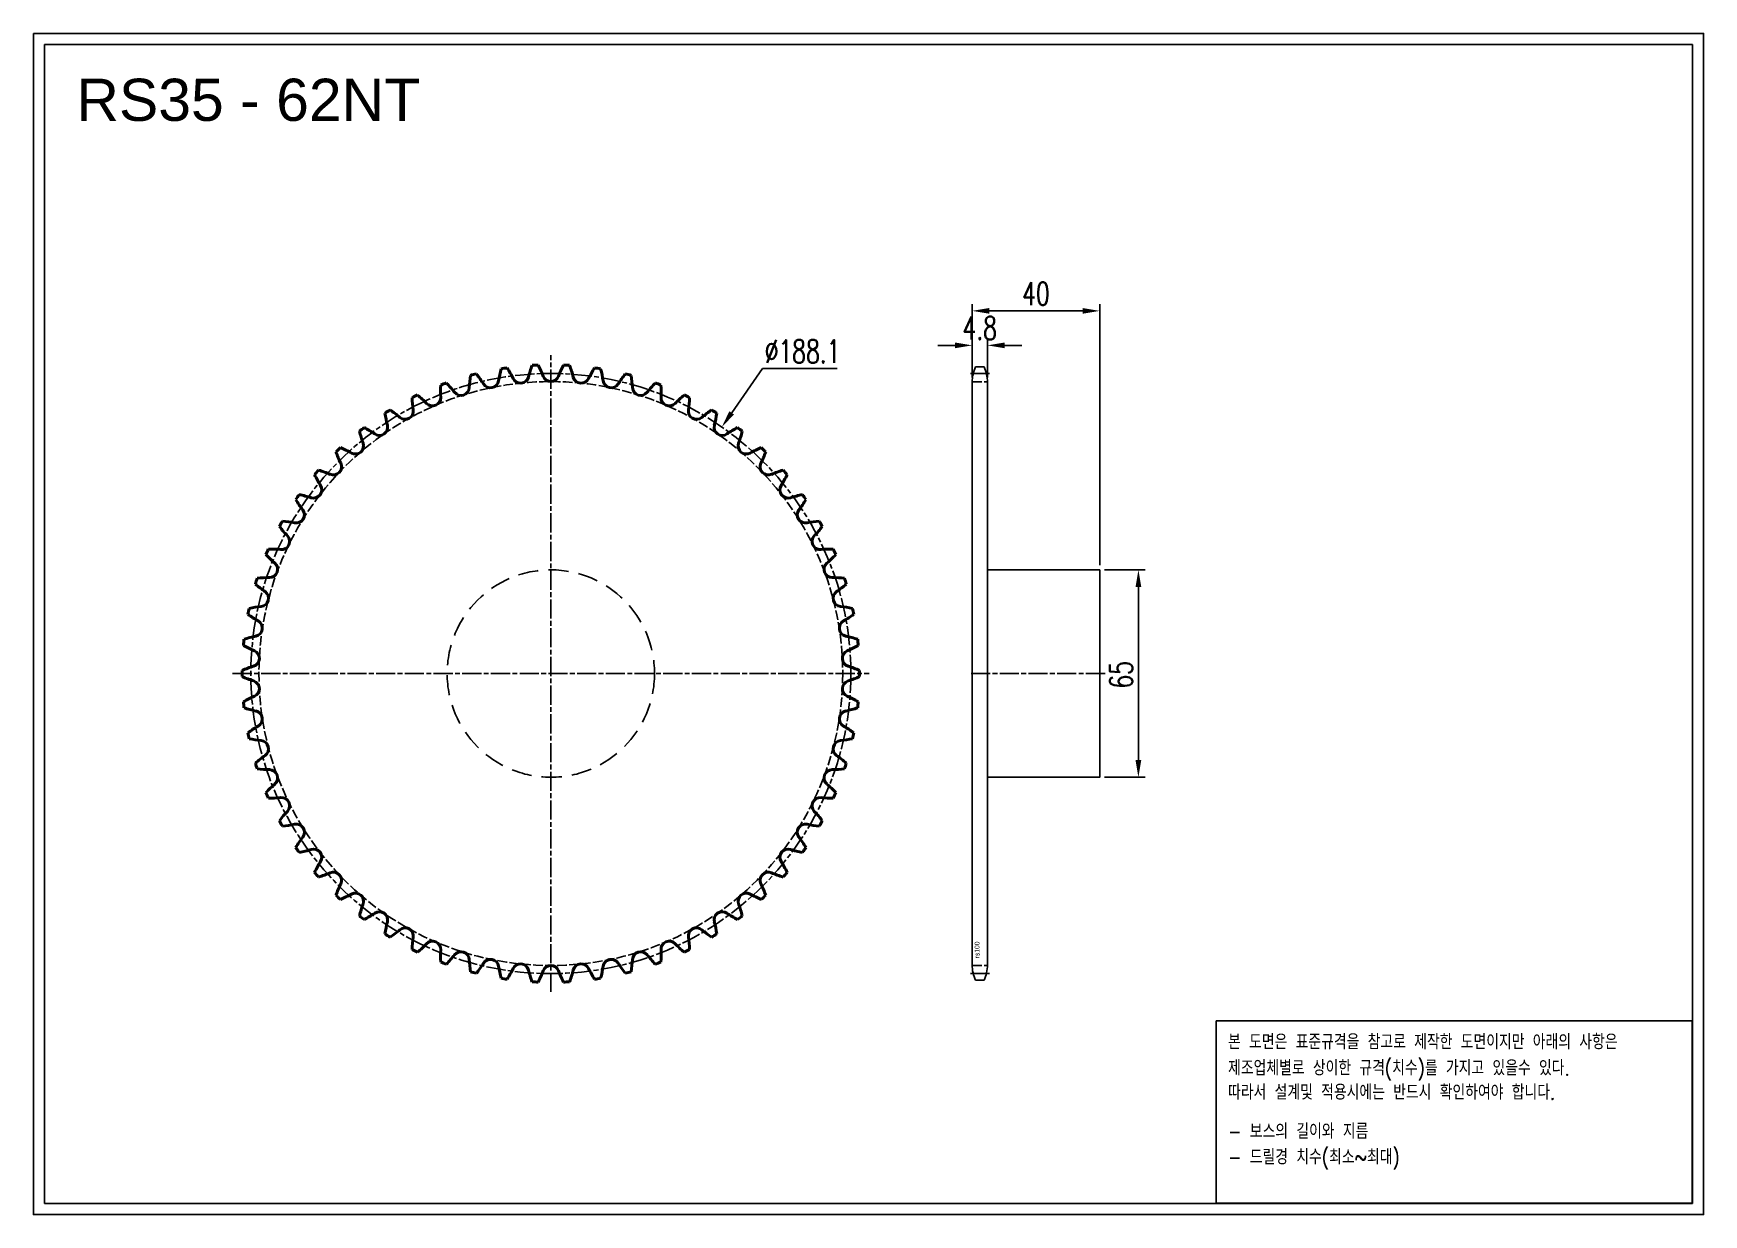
# Model space of a CAD drawing. Header units: millimetres. Extents: x -43772 to -43249, y 2587 to 2957.
import ezdxf

# ---------------------------------------------------------------- set-up
doc = ezdxf.new("R2010")
doc.units = ezdxf.units.MM
for name, pattern in [('AM_ISO02W050', [7.5, 6, -1.5]), ('AM_ISO02W050x2', [3.75, 3, -0.75]), ('AM_ISO08W050', [18, 12, -1.5, 3, -1.5]), ('AM_ISO08W050x2', [9, 6, -0.75, 1.5, -0.75]), ('HIDDEN', [9.525, 6.35, -3.175])]:
    doc.linetypes.add(name, pattern=pattern)
for name, color, linetype, lineweight in [('AM_0N', 7, 'Continuous', 50), ('AM_3N', 6, 'AM_ISO02W050', 25), ('AM_7', 4, 'AM_ISO08W050', 25), ('AM_7N', 4, 'AM_ISO08W050', 25)]:
    doc.layers.add(name, color=color, linetype=linetype, lineweight=lineweight)
doc.layers.add('HL', color=2, linetype='HIDDEN')
doc.layers.add('S-DIM', color=7, linetype='Continuous')
doc.styles.add('HAN', font='ROMANS.shx', dxfattribs={"width": 0.7, "bigfont": 'whgtxt.shx'})
doc.styles.add('HSG', font='SIMPLEX.shx', dxfattribs={"width": 0.7, "bigfont": 'HSG.shx'})
doc.styles.get("Standard").update_dxf_attribs({"font": 'arial.ttf'})
doc.dimstyles.new('APP16', dxfattribs={"dimscale": 3, "dimtxt": 2.4, "dimasz": 1.8, "dimexe": 0.7, "dimexo": 0.5, "dimgap": 0.6, "dimtad": 1, "dimtoh": 1, "dimdec": 1, "dimrnd": 0.01, "dimzin": 9, "dimdsep": 46, "dimtxsty": 'HSG', "dimcen": 0, "dimclrd": 1, "dimclre": 1, "dimclrt": 256, "dimazin": 2, "dimtp": 1, "dimtm": 1, "dimtfac": 0.5, "dimtdec": 1, "dimtofl": 0, "dimtmove": 0, "dimatfit": 3, "dimfxl": 0, "dimtvp": 1, "dimtolj": 2, "dimlwd": -1, "dimlwe": -1, "dimarcsym": 0})

# ---------------------------------------------------------------- blocks, each defined once
blk = doc.blocks.new('*D1')
at = {"layer": 'Defpoints', "color": 0, "transparency": 16777216}
for p in [(-43438.17, 2788.91), (-43438.17, 2723.91), (-43426.06, 2723.91)]:
    blk.add_point(p, dxfattribs=at)
at = {"layer": 'S-DIM', "color": 1, "transparency": 16777216}
for p, q in [((-43436.67, 2788.91), (-43423.96, 2788.91)), ((-43426.06, 2783.51), (-43426.06, 2729.31)), ((-43436.67, 2723.91), (-43423.96, 2723.91))]:
    blk.add_line(p, q, dxfattribs=at)
for points in [[(-43426.96, 2783.51), (-43425.16, 2783.51), (-43426.06, 2788.91)], [(-43426.96, 2729.31), (-43425.16, 2729.31), (-43426.06, 2723.91)]]:
    blk.add_solid(points, dxfattribs=at)
at = {"layer": 'S-DIM', "transparency": 16777216, "insert": (-43431.46, 2756.02), "char_height": 7.2, "attachment_point": 5, "rotation": 90, "style": 'HSG'}
blk.add_mtext('\\A2;65', dxfattribs=at)
blk = doc.blocks.new('*D2')
at = {"layer": 'Defpoints', "color": 0, "transparency": 16777216}
for p in [(-43473.37, 2859.26), (-43478.17, 2847.71), (-43473.37, 2847.71)]:
    blk.add_point(p, dxfattribs=at)
at = {"layer": 'S-DIM', "color": 1, "transparency": 16777216}
for p, q in [((-43483.57, 2859.26), (-43488.97, 2859.26)), ((-43478.17, 2849.21), (-43478.17, 2861.36)), ((-43473.37, 2849.21), (-43473.37, 2861.36)), ((-43467.97, 2859.26), (-43462.57, 2859.26))]:
    blk.add_line(p, q, dxfattribs=at)
for points in [[(-43483.57, 2860.16), (-43483.57, 2858.36), (-43478.17, 2859.26)], [(-43467.97, 2860.16), (-43467.97, 2858.36), (-43473.37, 2859.26)]]:
    blk.add_solid(points, dxfattribs=at)
at = {"layer": 'S-DIM', "transparency": 16777216, "insert": (-43475.77, 2864.66), "char_height": 7.2, "attachment_point": 5, "style": 'HSG'}
blk.add_mtext('\\A2;4.8', dxfattribs=at)
blk = doc.blocks.new('*D3')
at = {"layer": 'Defpoints', "color": 0, "transparency": 16777216}
for p in [(-43438.17, 2870.06), (-43478.17, 2847.71), (-43438.17, 2788.91)]:
    blk.add_point(p, dxfattribs=at)
at = {"layer": 'S-DIM', "color": 1, "transparency": 16777216}
for p, q in [((-43478.17, 2849.21), (-43478.17, 2872.16)), ((-43472.77, 2870.06), (-43443.57, 2870.06)), ((-43438.17, 2790.41), (-43438.17, 2872.16))]:
    blk.add_line(p, q, dxfattribs=at)
for points in [[(-43472.77, 2870.96), (-43472.77, 2869.16), (-43478.17, 2870.06)], [(-43443.57, 2870.96), (-43443.57, 2869.16), (-43438.17, 2870.06)]]:
    blk.add_solid(points, dxfattribs=at)
at = {"layer": 'S-DIM', "transparency": 16777216, "insert": (-43458.17, 2875.46), "char_height": 7.2, "attachment_point": 5, "style": 'HSG'}
blk.add_mtext('\\A2;40', dxfattribs=at)
blk = doc.blocks.new('*D4')
at = {"layer": 'Defpoints', "color": 0, "transparency": 16777216}
for p in [(-43556.62, 2833.67), (-43663.81, 2679.15)]:
    blk.add_point(p, dxfattribs=at)
at = {"layer": 'S-DIM', "color": 1, "transparency": 16777216}
for p, q in [((-43543.92, 2851.97), (-43553.54, 2838.1)), ((-43520.52, 2851.97), (-43543.92, 2851.97))]:
    blk.add_line(p, q, dxfattribs=at)
blk.add_solid([(-43554.28, 2838.62), (-43552.8, 2837.59), (-43556.62, 2833.67)], dxfattribs=at)
at = {"layer": 'S-DIM', "transparency": 16777216, "insert": (-43531.32, 2857.37), "char_height": 7.2, "attachment_point": 5, "style": 'HSG'}
blk.add_mtext('\\A2;∅188.1', dxfattribs=at)
blk = doc.blocks.new('notice1')
at = {"color": 4}
blk.add_lwpolyline([(-22142.12, 1735.9), (-22053.8, 1735.9), (-22053.8, 1702.07), (-22142.12, 1702.07)], close=True, dxfattribs=at)
at = {"color": 4, "style": 'HAN', "width": 0.8}
for s, p in [('본 도면은 표준규격을 참고로 제작한 도면이지만 아래의 사항은', (-22139.9, 1730.62)), ('제조업체별로 상이한 규격(치수)를 가지고 있을수 있다.', (-22139.9, 1725.78)), ('따라서 설계및 적용시에는 반드시 확인하여야 합니다.', (-22139.9, 1721.28)), ('- 보스의 길이와 지름', (-22139.9, 1714.03)), ('- 드릴경 치수(최소~최대)', (-22139.9, 1709.27))]:
    blk.add_text(s, height=2.7949, dxfattribs=at).set_placement(p)

msp = doc.modelspace()

# ---------------------------------------------------------------- linework, layer by layer
for p, q in [((-43474.44, 2852.51), (-43477.1, 2852.51)), ((-43478.17, 2847.71), (-43478.17, 2665.1)), ((-43473.37, 2847.71), (-43473.37, 2665.1)), ((-43474.44, 2660.3), (-43477.1, 2660.3))]:
    msp.add_line(p, q)
for points in [[(-43772.4, 2957.01), (-43248.91, 2957.01), (-43248.91, 2586.87), (-43772.4, 2586.87)], [(-43768.87, 2953.49), (-43252.43, 2953.49), (-43252.43, 2590.39), (-43768.87, 2590.39)]]:
    msp.add_lwpolyline(points, close=True)
msp.add_lwpolyline([(-43473.37, 2788.91), (-43438.17, 2788.91), (-43438.17, 2723.91), (-43473.37, 2723.91)])
for centre, start, end in [((-43466.87, 2847.71), 154.8633, 180), ((-43484.67, 2847.71), 0, 25.1367), ((-43466.87, 2665.1), 180, 205.1367), ((-43484.67, 2665.1), 334.8633, 0)]:
    msp.add_arc(centre, 11.3, start, end)
at = {"layer": 'AM_0N'}
for centre, radius, start, end in [((-43610.22, 2756.41), 96.77, 92.3351, 93.4713), ((-43649.1, 2835.75), 39.01, 20.7258, 26.3981), ((-43571.33, 2835.75), 39.01, 153.6019, 159.2742), ((-43610.22, 2756.41), 96.77, 86.5287, 87.6649), ((-43596.86, 2843.75), 39.01, 171.0213, 176.6935), ((-43610.22, 2756.41), 96.77, 103.9481, 105.0842), ((-43664.28, 2826.29), 39.01, 32.3387, 38.011), ((-43629.15, 2848.54), 2.57, 212.3387, 350.8871), ((-43588.09, 2841.95), 39.01, 165.2148, 170.8871), ((-43610.22, 2756.41), 96.77, 98.1416, 99.2778), ((-43656.93, 2831.41), 39.01, 26.5323, 32.2045), ((-43619.73, 2849.98), 2.57, 206.5323, 345.0806), ((-43579.55, 2839.27), 39.01, 159.4084, 165.0806), ((-43610.22, 2850.46), 2.57, 200.7258, 339.2742), ((-43640.88, 2839.27), 39.01, 14.9194, 20.5916), ((-43600.7, 2849.98), 2.57, 194.9194, 333.4677), ((-43563.5, 2831.41), 39.01, 147.7955, 153.4677), ((-43610.22, 2756.41), 96.77, 80.7222, 81.8584), ((-43632.34, 2841.95), 39.01, 9.1129, 14.7852), ((-43591.28, 2848.54), 2.57, 189.1129, 327.6613), ((-43556.15, 2826.29), 39.01, 141.989, 147.6613), ((-43610.22, 2756.41), 96.77, 74.9158, 76.0519), ((-43623.57, 2843.75), 39.01, 3.3065, 8.9787), ((-43610.22, 2756.41), 96.77, 115.561, 116.6971), ((-43614.72, 2844.65), 39.01, 182.6342, 188.3065), ((-43677.24, 2813.98), 39.01, 43.9516, 49.6239), ((-43647.31, 2842.84), 2.57, 223.9516, 2.5), ((-43605.77, 2844.65), 39.01, 176.8278, 182.5), ((-43610.22, 2756.41), 96.77, 109.7545, 110.8907), ((-43671.07, 2820.47), 39.01, 38.1452, 43.8174), ((-43638.37, 2846.15), 2.57, 218.1452, 356.6935), ((-43582.06, 2846.15), 2.57, 183.3065, 321.8548), ((-43549.36, 2820.47), 39.01, 136.1826, 141.8548), ((-43610.22, 2756.41), 96.77, 69.1093, 70.2455), ((-43614.66, 2844.65), 39.01, 357.5, 3.1722), ((-43573.12, 2842.84), 2.57, 177.5, 316.0484), ((-43543.19, 2813.98), 39.01, 130.3761, 136.0484), ((-43610.22, 2756.41), 96.77, 63.3029, 64.439), ((-43605.71, 2844.65), 39.01, 351.6935, 357.3658), ((-43610.22, 2756.41), 96.77, 121.3674, 122.5036), ((-43623.62, 2843.74), 39.01, 188.4407, 194.1129), ((-43682.72, 2806.91), 39.01, 49.7581, 55.4303), ((-43655.86, 2838.64), 2.57, 229.7581, 8.3065), ((-43564.57, 2838.64), 2.57, 171.6935, 310.2419), ((-43537.71, 2806.91), 39.01, 124.5697, 130.2419), ((-43610.22, 2756.41), 96.77, 57.4964, 58.6326), ((-43596.81, 2843.74), 39.01, 345.8871, 351.5593), ((-43610.22, 2756.41), 96.77, 127.1739, 128.31), ((-43632.39, 2841.94), 39.01, 194.2471, 199.9194), ((-43687.46, 2799.31), 39.01, 55.5645, 61.2368), ((-43663.95, 2833.6), 2.57, 235.5645, 14.1129), ((-43556.48, 2833.6), 2.57, 165.8871, 304.4355), ((-43532.97, 2799.31), 39.01, 118.7632, 124.4355), ((-43610.22, 2756.41), 96.77, 51.69, 52.8261), ((-43588.04, 2841.94), 39.01, 340.0806, 345.7529), ((-43610.22, 2756.41), 96.77, 132.9803, 134.1165), ((-43691.4, 2791.28), 39.01, 61.371, 67.0432), ((-43671.48, 2827.77), 2.57, 241.371, 19.9194), ((-43548.95, 2827.77), 2.57, 160.0806, 298.629), ((-43529.03, 2791.28), 39.01, 112.9568, 118.629), ((-43610.22, 2756.41), 96.77, 45.8835, 47.0197), ((-43678.39, 2821.21), 2.57, 247.1774, 25.7258), ((-43640.93, 2839.26), 39.01, 200.0536, 205.7258), ((-43542.05, 2821.21), 2.57, 154.2742, 292.8226), ((-43579.5, 2839.26), 39.01, 334.2742, 339.9464), ((-43610.22, 2756.41), 96.77, 138.7868, 139.9229), ((-43649.15, 2835.72), 39.01, 205.86, 211.5323), ((-43694.51, 2782.88), 39.01, 67.1774, 72.8497), ((-43525.92, 2782.88), 39.01, 107.1503, 112.8226), ((-43571.28, 2835.72), 39.01, 328.4677, 334.14), ((-43610.22, 2756.41), 96.77, 40.0771, 41.2132), ((-43610.22, 2756.41), 96.77, 144.5932, 145.7294), ((-43696.76, 2774.22), 39.01, 72.9839, 78.6561), ((-43684.59, 2813.98), 2.57, 252.9839, 31.5323), ((-43535.84, 2813.98), 2.57, 148.4677, 287.0161), ((-43523.67, 2774.22), 39.01, 101.3439, 107.0161), ((-43610.22, 2756.41), 96.77, 34.2706, 35.4068), ((-43690.03, 2806.16), 2.57, 258.7903, 37.3387), ((-43656.98, 2831.38), 39.01, 211.6665, 217.3387), ((-43530.4, 2806.16), 2.57, 142.6613, 281.2097), ((-43563.45, 2831.38), 39.01, 322.6613, 328.3335), ((-43610.22, 2756.41), 96.77, 150.3997, 151.5358), ((-43664.32, 2826.26), 39.01, 217.4729, 223.1452), ((-43698.12, 2765.37), 39.01, 78.7903, 84.4626), ((-43522.31, 2765.37), 39.01, 95.5374, 101.2097), ((-43556.11, 2826.26), 39.01, 316.8548, 322.5271), ((-43610.22, 2756.41), 96.77, 28.4642, 29.6003), ((-43610.22, 2756.41), 96.77, 156.2061, 157.3423), ((-43698.57, 2756.43), 39.01, 84.5968, 90.269), ((-43694.66, 2797.83), 2.57, 264.5968, 43.1452), ((-43525.77, 2797.83), 2.57, 136.8548, 275.4032), ((-43521.86, 2756.43), 39.01, 89.731, 95.4032), ((-43610.22, 2756.41), 96.77, 22.6577, 23.7939), ((-43671.11, 2820.43), 39.01, 223.2794, 228.9516), ((-43698.42, 2789.07), 2.57, 270.4032, 48.9516), ((-43522.02, 2789.07), 2.57, 131.0484, 269.5968), ((-43549.32, 2820.43), 39.01, 311.0484, 316.7206), ((-43610.22, 2756.41), 96.77, 162.0126, 163.1487), ((-43698.12, 2747.49), 39.01, 90.4032, 96.0755), ((-43522.31, 2747.49), 39.01, 83.9245, 89.5968), ((-43610.22, 2756.41), 96.77, 16.8513, 17.9874), ((-43677.27, 2813.94), 39.01, 229.0858, 234.7581), ((-43701.27, 2779.98), 2.57, 276.2097, 54.7581), ((-43519.16, 2779.98), 2.57, 125.2419, 263.7903), ((-43543.16, 2813.94), 39.01, 305.2419, 310.9142), ((-43610.22, 2756.41), 96.77, 167.819, 168.9552), ((-43682.75, 2806.86), 39.01, 234.8923, 240.5645), ((-43696.77, 2738.65), 39.01, 96.2097, 101.8819), ((-43523.66, 2738.65), 39.01, 78.1181, 83.7903), ((-43537.68, 2806.86), 39.01, 299.4355, 305.1077), ((-43610.22, 2756.41), 96.77, 11.0448, 12.181), ((-43703.19, 2770.65), 2.57, 282.0161, 60.5645), ((-43517.25, 2770.65), 2.57, 119.4355, 257.9839), ((-43610.22, 2756.41), 96.77, 173.6255, 174.7616), ((-43687.48, 2799.27), 39.01, 240.6987, 246.371), ((-43694.53, 2729.98), 39.01, 102.0161, 107.6884), ((-43525.9, 2729.98), 39.01, 72.3116, 77.9839), ((-43532.95, 2799.27), 39.01, 293.629, 299.3013), ((-43610.22, 2756.41), 96.77, 5.2384, 6.3745), ((-43704.15, 2761.17), 2.57, 287.8226, 66.371), ((-43516.28, 2761.17), 2.57, 113.629, 252.1774), ((-43691.42, 2721.59), 39.01, 107.8226, 113.4948), ((-43610.22, 2756.41), 96.77, 179.4319, 180.5681), ((-43691.42, 2791.23), 39.01, 246.5052, 252.1774), ((-43704.15, 2751.64), 2.57, 293.629, 72.1774), ((-43516.28, 2751.64), 2.57, 107.8226, 246.371), ((-43529.01, 2721.59), 39.01, 66.5052, 72.1774), ((-43529.01, 2791.23), 39.01, 287.8226, 293.4948), ((-43610.22, 2756.41), 96.77, 359.4319, 0.5681), ((-43687.48, 2713.55), 39.01, 113.629, 119.3013), ((-43532.95, 2713.55), 39.01, 60.6987, 66.371), ((-43610.22, 2756.41), 96.77, 185.2384, 186.3745), ((-43694.53, 2782.83), 39.01, 252.3116, 257.9839), ((-43703.19, 2742.17), 2.57, 299.4355, 77.9839), ((-43517.25, 2742.17), 2.57, 102.0161, 240.5645), ((-43525.9, 2782.83), 39.01, 282.0161, 287.6884), ((-43610.22, 2756.41), 96.77, 353.6255, 354.7616), ((-43682.75, 2705.95), 39.01, 119.4355, 125.1077), ((-43610.22, 2756.41), 96.77, 191.0448, 192.181), ((-43537.68, 2705.95), 39.01, 54.8923, 60.5645), ((-43610.22, 2756.41), 96.77, 347.819, 348.9552), ((-43696.77, 2774.17), 39.01, 258.1181, 263.7903), ((-43701.27, 2732.83), 2.57, 305.2419, 83.7903), ((-43519.16, 2732.83), 2.57, 96.2097, 234.7581), ((-43523.66, 2774.17), 39.01, 276.2097, 281.8819), ((-43677.27, 2698.87), 39.01, 125.2419, 130.9142), ((-43610.22, 2756.41), 96.77, 196.8513, 197.9874), ((-43543.16, 2698.87), 39.01, 49.0858, 54.7581), ((-43610.22, 2756.41), 96.77, 342.0126, 343.1487), ((-43698.12, 2765.32), 39.01, 263.9245, 269.5968), ((-43698.42, 2723.74), 2.57, 311.0484, 89.5968), ((-43522.02, 2723.74), 2.57, 90.4032, 228.9516), ((-43522.31, 2765.32), 39.01, 270.4032, 276.0755), ((-43671.11, 2692.38), 39.01, 131.0484, 136.7206), ((-43610.22, 2756.41), 96.77, 202.6577, 203.7939), ((-43698.57, 2756.38), 39.01, 269.731, 275.4032), ((-43694.66, 2714.99), 2.57, 316.8548, 95.4032), ((-43525.77, 2714.99), 2.57, 84.5968, 223.1452), ((-43521.86, 2756.38), 39.01, 264.5968, 270.269), ((-43549.32, 2692.38), 39.01, 43.2794, 48.9516), ((-43610.22, 2756.41), 96.77, 336.2061, 337.3423), ((-43664.32, 2686.55), 39.01, 136.8548, 142.5271), ((-43556.11, 2686.55), 39.01, 37.4729, 43.1452), ((-43610.22, 2756.41), 96.77, 208.4642, 209.6003), ((-43698.12, 2747.44), 39.01, 275.5374, 281.2097), ((-43690.03, 2706.66), 2.57, 322.6613, 101.2097), ((-43530.4, 2706.66), 2.57, 78.7903, 217.3387), ((-43522.31, 2747.44), 39.01, 258.7903, 264.4626), ((-43610.22, 2756.41), 96.77, 330.3997, 331.5358), ((-43656.98, 2681.44), 39.01, 142.6613, 148.3335), ((-43610.22, 2756.41), 96.77, 214.2706, 215.4068), ((-43696.76, 2738.6), 39.01, 281.3439, 287.0161), ((-43684.59, 2698.84), 2.57, 328.4677, 107.0161), ((-43535.84, 2698.84), 2.57, 72.9839, 211.5323), ((-43523.67, 2738.6), 39.01, 252.9839, 258.6561), ((-43563.45, 2681.44), 39.01, 31.6665, 37.3387), ((-43610.22, 2756.41), 96.77, 324.5932, 325.7294), ((-43649.15, 2677.09), 39.01, 148.4677, 154.14), ((-43571.28, 2677.09), 39.01, 25.86, 31.5323), ((-43610.22, 2756.41), 96.77, 220.0771, 221.2132), ((-43694.51, 2729.93), 39.01, 287.1503, 292.8226), ((-43678.39, 2691.61), 2.57, 334.2742, 112.8226), ((-43542.05, 2691.61), 2.57, 67.1774, 205.7258), ((-43525.92, 2729.93), 39.01, 247.1774, 252.8497), ((-43610.22, 2756.41), 96.77, 318.7868, 319.9229), ((-43640.93, 2673.56), 39.01, 154.2742, 159.9464), ((-43610.22, 2756.41), 96.77, 225.8835, 227.0197), ((-43691.4, 2721.54), 39.01, 292.9568, 298.629), ((-43671.48, 2685.04), 2.57, 340.0806, 118.629), ((-43548.95, 2685.04), 2.57, 61.371, 199.9194), ((-43529.03, 2721.54), 39.01, 241.371, 247.0432), ((-43579.5, 2673.56), 39.01, 20.0536, 25.7258), ((-43610.22, 2756.41), 96.77, 312.9803, 314.1165), ((-43632.39, 2670.88), 39.01, 160.0806, 165.7529), ((-43610.22, 2756.41), 96.77, 231.69, 232.8261), ((-43687.46, 2713.5), 39.01, 298.7632, 304.4355), ((-43663.95, 2679.21), 2.57, 345.8871, 124.4355), ((-43556.48, 2679.21), 2.57, 55.5645, 194.1129), ((-43532.97, 2713.5), 39.01, 235.5645, 241.2368), ((-43610.22, 2756.41), 96.77, 307.1739, 308.31), ((-43588.04, 2670.88), 39.01, 14.2471, 19.9194), ((-43623.62, 2669.07), 39.01, 165.8871, 171.5593), ((-43682.72, 2705.91), 39.01, 304.5697, 310.2419), ((-43655.86, 2674.17), 2.57, 351.6935, 130.2419), ((-43564.57, 2674.17), 2.57, 49.7581, 188.3065), ((-43537.71, 2705.91), 39.01, 229.7581, 235.4303), ((-43596.81, 2669.07), 39.01, 8.4407, 14.1129), ((-43610.22, 2756.41), 96.77, 237.4964, 238.6326), ((-43614.72, 2668.16), 39.01, 171.6935, 177.3658), ((-43610.22, 2756.41), 96.77, 243.3029, 244.439), ((-43677.24, 2698.83), 39.01, 310.3761, 316.0484), ((-43647.31, 2669.98), 2.57, 357.5, 136.0484), ((-43605.77, 2668.16), 39.01, 177.5, 183.1722), ((-43614.66, 2668.16), 39.01, 356.8278, 2.5), ((-43573.12, 2669.98), 2.57, 43.9516, 182.5), ((-43543.19, 2698.83), 39.01, 223.9516, 229.6239), ((-43610.22, 2756.41), 96.77, 295.561, 296.6971), ((-43605.71, 2668.16), 39.01, 2.6342, 8.3065), ((-43610.22, 2756.41), 96.77, 301.3674, 302.5036), ((-43610.22, 2756.41), 96.77, 249.1093, 250.2455), ((-43671.07, 2692.35), 39.01, 316.1826, 321.8548), ((-43638.37, 2666.67), 2.57, 3.3065, 141.8548), ((-43596.86, 2669.06), 39.01, 183.3065, 188.9787), ((-43664.28, 2686.52), 39.01, 321.989, 327.6613), ((-43629.15, 2664.28), 2.57, 9.1129, 147.6613), ((-43588.09, 2670.86), 39.01, 189.1129, 194.7852), ((-43619.73, 2662.84), 2.57, 14.9194, 153.4677), ((-43610.22, 2662.35), 2.57, 20.7258, 159.2742), ((-43600.7, 2662.84), 2.57, 26.5323, 165.0806), ((-43632.34, 2670.86), 39.01, 345.2148, 350.8871), ((-43591.28, 2664.28), 2.57, 32.3387, 170.8871), ((-43556.15, 2686.52), 39.01, 212.3387, 218.011), ((-43623.57, 2669.06), 39.01, 351.0213, 356.6935), ((-43582.06, 2666.67), 2.57, 38.1452, 176.6935), ((-43549.36, 2692.35), 39.01, 218.1452, 223.8174), ((-43610.22, 2756.41), 96.77, 289.7545, 290.8907), ((-43610.22, 2756.41), 96.77, 254.9158, 256.0519), ((-43610.22, 2756.41), 96.77, 260.7222, 261.8584), ((-43656.93, 2681.41), 39.01, 327.7955, 333.4677), ((-43579.55, 2673.54), 39.01, 194.9194, 200.5916), ((-43610.22, 2756.41), 96.77, 266.5287, 267.6649), ((-43649.1, 2677.07), 39.01, 333.6019, 339.2742), ((-43571.33, 2677.07), 39.01, 200.7258, 206.3981), ((-43610.22, 2756.41), 96.77, 272.3351, 273.4713), ((-43640.88, 2673.54), 39.01, 339.4084, 345.0806), ((-43563.5, 2681.41), 39.01, 206.5323, 212.2045), ((-43610.22, 2756.41), 96.77, 278.1416, 279.2778), ((-43610.22, 2756.41), 96.77, 283.9481, 285.0842)]:
    msp.add_arc(centre, radius, start, end, dxfattribs=at)
at = {"layer": 'AM_3N', "linetype": 'AM_ISO02W050x2'}
for p, q in [((-43478.17, 2847.87), (-43473.37, 2847.87)), ((-43478.17, 2664.94), (-43473.37, 2664.94))]:
    msp.add_line(p, q, dxfattribs=at)
msp.add_circle((-43610.22, 2756.41), 91.49, dxfattribs=at)
at = {"layer": 'AM_7', "linetype": 'AM_ISO08W050x2'}
for p, q in [((-43472.71, 2850.44), (-43478.83, 2850.44)), ((-43436.52, 2756.41), (-43478.83, 2756.41)), ((-43436.52, 2756.41), (-43478.83, 2756.41)), ((-43436.52, 2756.41), (-43478.83, 2756.41)), ((-43472.71, 2662.38), (-43478.83, 2662.38))]:
    msp.add_line(p, q, dxfattribs=at)
msp.add_circle((-43610.22, 2756.41), 94.03, dxfattribs=at)
at = {"layer": 'AM_7N', "linetype": 'AM_ISO08W050x2'}
for p, q in [((-43610.22, 2656.64), (-43610.22, 2856.17)), ((-43709.98, 2756.41), (-43510.45, 2756.41))]:
    msp.add_line(p, q, dxfattribs=at)
at = {"layer": 'HL'}
msp.add_circle((-43610.22, 2756.41), 32.5, dxfattribs=at)

# ---------------------------------------------------------------- block references
at = {"xscale": 1.69, "yscale": 1.69, "zscale": 1.69}
msp.add_blockref('notice1', (-5981.52, -286.1), dxfattribs=at)

# ---------------------------------------------------------------- texts
msp.add_text('RS35 - 62NT', height=13.2194).set_placement((-43758.92, 2929.6))
at = {"insert": (-43477.38, 2667.16), "char_height": 1.512, "width": 6.5009, "attachment_point": 1, "rotation": 90}
msp.add_mtext('rs100', dxfattribs=at)

# ---------------------------------------------------------------- dimensions: what is measured, and where the dimension line sits
at = {"layer": 'S-DIM'}
dim = msp.add_linear_dim(base=(-43438.17, 2870.06), p1=(-43478.17, 2847.71), p2=(-43438.17, 2788.91), dimstyle='APP16', dxfattribs=at)
dim.commit()
dim.dimension.update_dxf_attribs({"geometry": '*D3', "text_midpoint": (-43458.17, 2875.46)})
dim = msp.add_linear_dim(base=(-43473.37, 2859.26), p1=(-43478.17, 2847.71), p2=(-43473.37, 2847.71), dimstyle='APP16', dxfattribs=at)
dim.commit()
dim.dimension.update_dxf_attribs({"geometry": '*D2', "text_midpoint": (-43475.77, 2859.26), "dimtype": 128})
dim = msp.add_diameter_dim_2p(p1=(-43663.81, 2679.15), p2=(-43556.62, 2833.67), dimstyle='APP16', dxfattribs=at)
dim.commit()
dim.dimension.update_dxf_attribs({"geometry": '*D4', "text_midpoint": (-43531.32, 2851.97), "dimtype": 131})
dim = msp.add_linear_dim(base=(-43426.06, 2723.91), p1=(-43438.17, 2788.91), p2=(-43438.17, 2723.91), angle=90, dimstyle='APP16', dxfattribs=at)
dim.commit()
dim.dimension.update_dxf_attribs({"geometry": '*D1', "text_midpoint": (-43426.06, 2756.02), "dimtype": 128})

doc.saveas('drawing.dxf')
